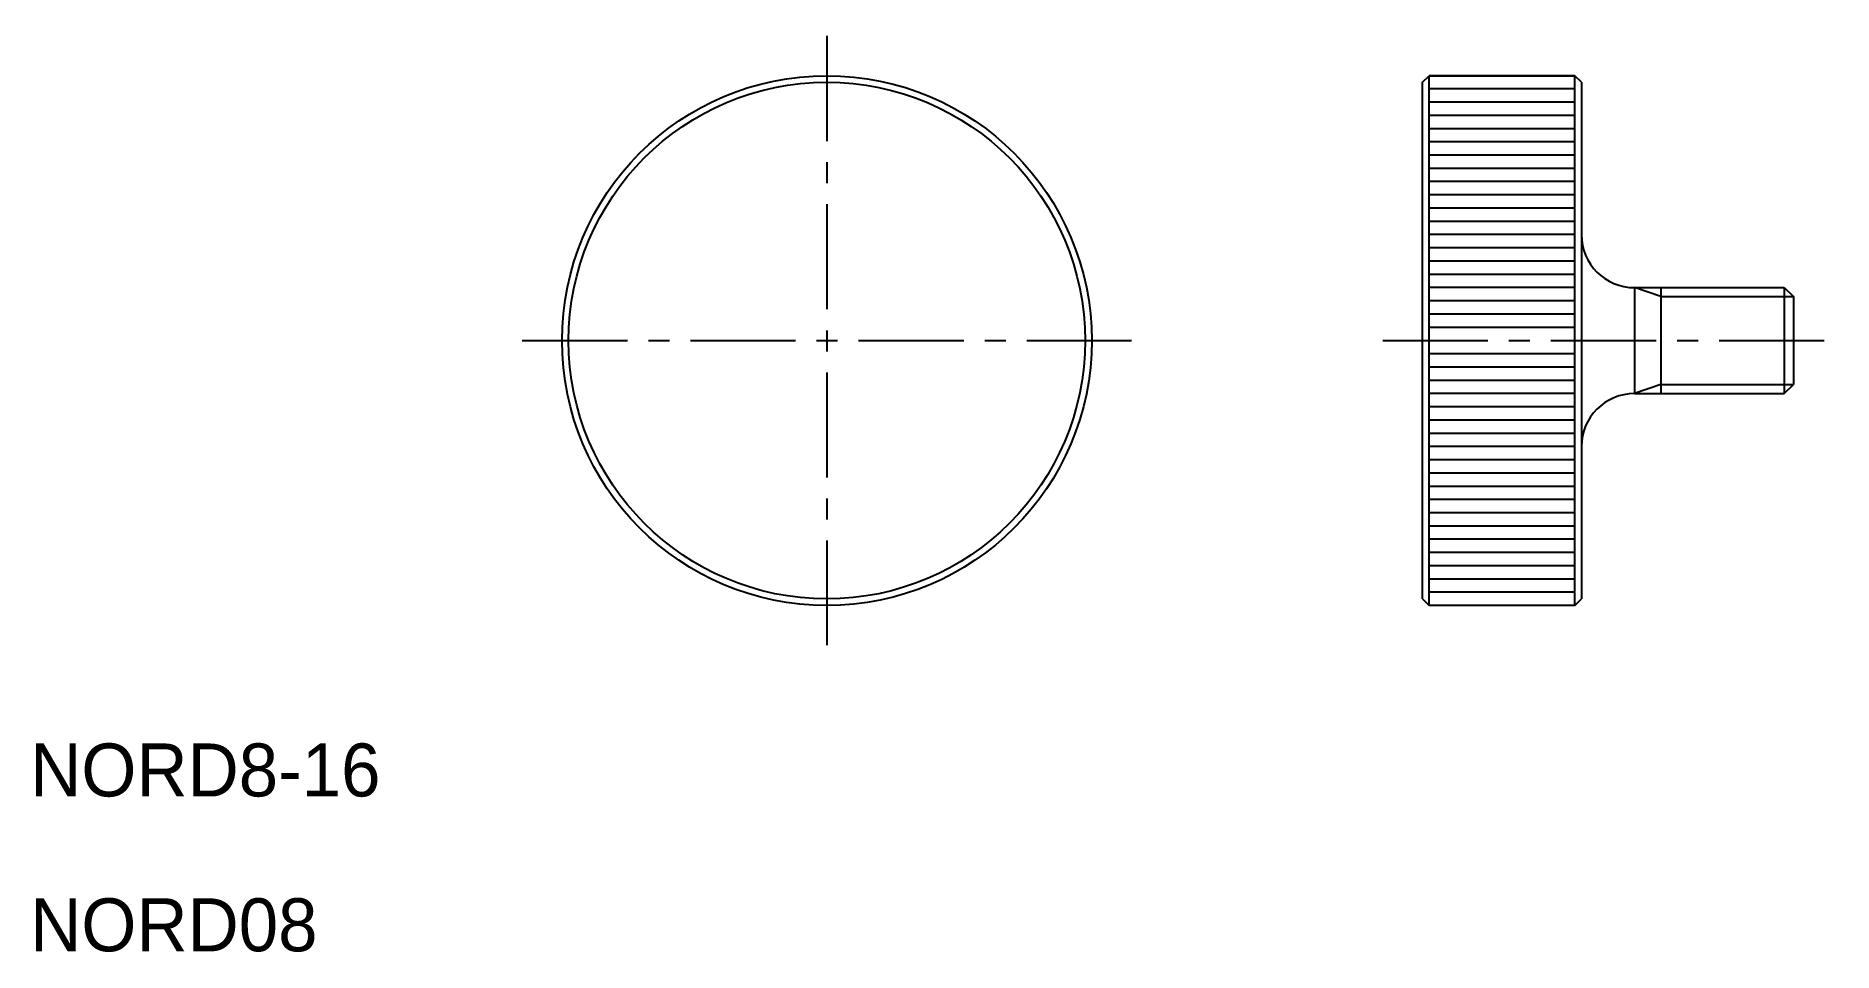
# Model space of a CAD drawing. Extents: x 22 to 158, y 15 to 84.
import ezdxf

# ---------------------------------------------------------------- set-up
doc = ezdxf.new("R2010")
doc.units = 0
doc.header["$LTSCALE"] = 0.25
doc.linetypes.add('CENTER', pattern=[50.8, 31.75, -6.35, 6.35, -6.35])
doc.layers.get('0').update_dxf_attribs({"linetype": 'CONTINUOUS'})
doc.layers.add('CENTER', color=1, linetype='CENTER')

msp = doc.modelspace()

# ---------------------------------------------------------------- linework, layer by layer
at = {"color": 7, "linetype": 'CONTINUOUS'}
for p, q in [((126.94, 80.73), (127.44, 81.23)), ((126.94, 41.73), (126.94, 80.73)), ((127.44, 41.23), (127.44, 81.23)), ((127.44, 81.23), (138.44, 81.23)), ((138.44, 81.23), (127.44, 81.23)), ((138.44, 41.23), (138.44, 81.23)), ((138.94, 80.73), (138.44, 81.23)), ((138.94, 80.73), (138.94, 41.73)), ((142.94, 65.23), (154.26, 65.23)), ((154.26, 65.23), (154.26, 57.23)), ((154.26, 65.23), (154.94, 64.55)), ((154.94, 64.55), (154.94, 57.91)), ((142.94, 57.23), (154.26, 57.23)), ((154.26, 57.23), (154.94, 57.91)), ((126.94, 41.73), (127.44, 41.23)), ((138.44, 41.23), (127.44, 41.23)), ((138.44, 41.23), (127.44, 41.23)), ((138.44, 41.23), (138.94, 41.73))]:
    msp.add_line(p, q, dxfattribs=at)
at = {"color": 3, "linetype": 'CONTINUOUS'}
for p, q in [((138.44, 80.23), (127.44, 80.23)), ((138.44, 79.23), (127.44, 79.23)), ((138.44, 78.23), (127.44, 78.23)), ((138.44, 77.23), (127.44, 77.23)), ((138.44, 76.23), (127.44, 76.23)), ((138.44, 75.23), (127.44, 75.23)), ((138.44, 74.23), (127.44, 74.23)), ((138.44, 73.23), (127.44, 73.23)), ((138.44, 72.23), (127.44, 72.23)), ((138.44, 71.23), (127.44, 71.23)), ((138.44, 70.23), (127.44, 70.23)), ((138.44, 69.23), (127.44, 69.23)), ((138.44, 68.23), (127.44, 68.23)), ((138.44, 67.23), (127.44, 67.23)), ((138.44, 66.23), (127.44, 66.23)), ((138.44, 65.23), (127.44, 65.23)), ((144.94, 64.55), (142.94, 65.23)), ((138.44, 64.23), (127.44, 64.23)), ((144.94, 64.55), (154.94, 64.55)), ((138.44, 63.23), (127.44, 63.23)), ((138.44, 62.23), (127.44, 62.23)), ((138.44, 60.23), (127.44, 60.23)), ((138.44, 59.23), (127.44, 59.23)), ((138.44, 58.23), (127.44, 58.23)), ((138.44, 57.23), (127.44, 57.23)), ((144.94, 57.91), (142.94, 57.23)), ((144.94, 57.91), (154.94, 57.91)), ((138.44, 56.23), (127.44, 56.23)), ((138.44, 55.23), (127.44, 55.23)), ((138.44, 54.23), (127.44, 54.23)), ((138.44, 53.23), (127.44, 53.23)), ((138.44, 52.23), (127.44, 52.23)), ((138.44, 51.23), (127.44, 51.23)), ((138.44, 50.23), (127.44, 50.23)), ((138.44, 49.23), (127.44, 49.23)), ((138.44, 48.23), (127.44, 48.23)), ((138.44, 47.23), (127.44, 47.23)), ((138.44, 46.23), (127.44, 46.23)), ((138.44, 45.23), (127.44, 45.23)), ((138.44, 44.23), (127.44, 44.23)), ((138.44, 43.23), (127.44, 43.23)), ((138.44, 42.23), (127.44, 42.23))]:
    msp.add_line(p, q, dxfattribs=at)
for p, q in [((142.94, 65.23), (142.94, 57.23)), ((144.94, 65.23), (144.94, 57.23))]:
    msp.add_line(p, q)
at = {"color": 7, "linetype": 'CONTINUOUS'}
for radius in [20, 19.5]:
    msp.add_circle((81.96, 61.23), radius, dxfattribs=at)
for centre, start, end in [((142.94, 69.23), 180, 270), ((142.94, 53.23), 90, 180)]:
    msp.add_arc(centre, 4, start, end, dxfattribs=at)
at = {"layer": 'CENTER', "color": 1, "linetype": 'CENTER'}
for p, q in [((81.96, 84.23), (81.96, 38.23)), ((58.96, 61.23), (104.96, 61.23)), ((123.94, 61.23), (157.94, 61.23))]:
    msp.add_line(p, q, dxfattribs=at)

# ---------------------------------------------------------------- texts
at = {"color": 7, "linetype": 'CONTINUOUS'}
for s, p in [('NORD8-16', (21.8, 26.82)), ('NORD08', (21.8, 15.13))]:
    msp.add_text(s, height=4, dxfattribs=at).set_placement(p)

doc.saveas('drawing.dxf')
